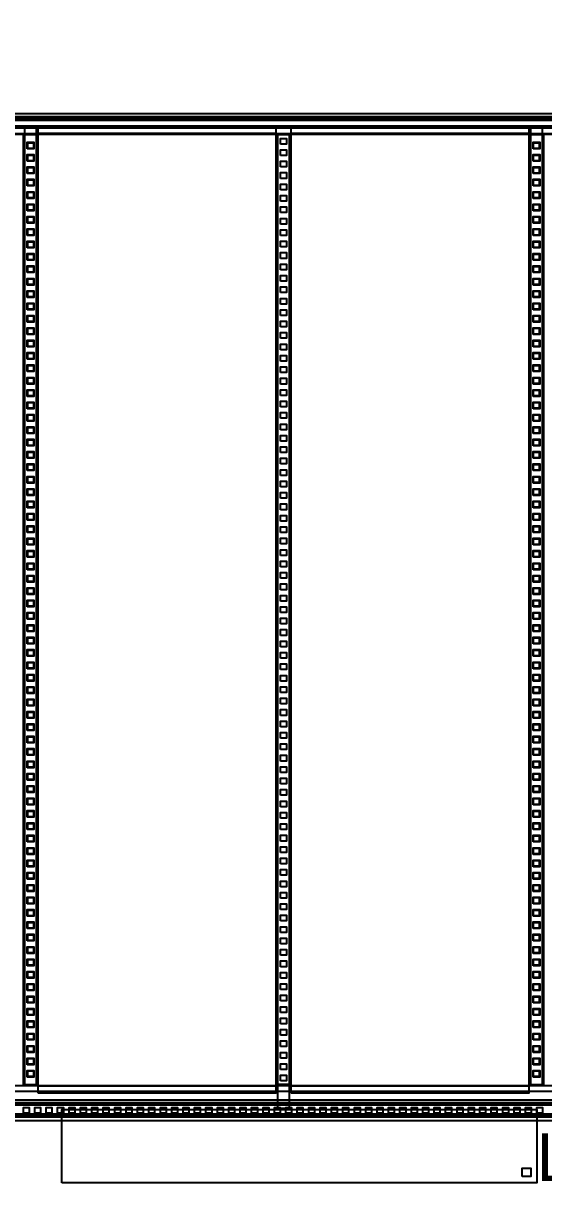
# Model space of a CAD drawing. Extents: x 0 to 495, y -9 to 478.
# Drawn here: x 205.4 to 260.1, y -9.4 to 112.4 of the extents above; entities that cross this region are included whole.
import ezdxf

# ---------------------------------------------------------------- set-up
doc = ezdxf.new("R2010")
doc.units = 0
for name, color, linetype in [('L10D0', 1, 'CONTINUOUS'), ('L20D0', 7, 'CONTINUOUS'), ('L230D0', 10, 'CONTINUOUS'), ('L23D0', 2, 'CONTINUOUS'), ('L24D0', 5, 'CONTINUOUS'), ('L34D0', 3, 'CONTINUOUS'), ('L35D0', 4, 'CONTINUOUS'), ('L36D0', 8, 'CONTINUOUS'), ('L37D0', 9, 'CONTINUOUS'), ('L54D0', 11, 'CONTINUOUS'), ('L5D0', 6, 'CONTINUOUS')]:
    doc.layers.add(name, color=color, linetype=linetype)

msp = doc.modelspace()

# ---------------------------------------------------------------- linework, layer by layer
at = {"layer": 'L10D0'}
for points in [[(72.45, 0.8), (72.45, 100.8), (446.25, 100.8), (446.25, 0.8)], [(74.15, -2.5), (74.15, -1.1), (448.85, -1.1), (448.85, -2.5)]]:
    msp.add_lwpolyline(points, close=True, dxfattribs=at)
at = {"layer": 'L20D0'}
for points in [[(0.35, 102.2), (0.35, 477.8), (480.35, 477.8), (480.35, 102.2)], [(73.95, 101.6), (73.95, 102.2), (444.75, 102.2), (444.75, 101.6)], [(206.95, 100.8), (206.95, 101.6), (231.95, 101.6), (231.95, 100.8)], [(233.55, 100.8), (233.55, 101.6), (258.55, 101.6), (258.55, 100.8)], [(206.95, 0.8), (206.95, 100.8), (231.95, 100.8), (231.95, 0.8)], [(233.55, 0.8), (233.55, 100.8), (258.55, 100.8), (258.55, 0.8)], [(206.95, 0), (206.95, 0.8), (231.95, 0.8), (231.95, 0)], [(233.55, 0), (233.55, 0.8), (258.55, 0.8), (258.55, 0)]]:
    msp.add_lwpolyline(points, close=True, dxfattribs=at)
at = {"layer": 'L230D0'}
msp.add_lwpolyline([(0.35, -2.2), (0.35, 477.8), (480.35, 477.8), (480.35, -2.2)], close=True, dxfattribs=at)
at = {"layer": 'L23D0'}
msp.add_lwpolyline([(73.75, -2.9), (73.75, -0.7), (449.25, -0.7), (449.25, -2.9)], close=True, dxfattribs=at)
at = {"layer": 'L24D0'}
msp.add_lwpolyline([(71.85, 0.2), (71.85, 101.4), (446.85, 101.4), (446.85, 0.2)], close=True, dxfattribs=at)
at = {"layer": 'L34D0'}
for points in [[(232.45, 99.7), (232.45, 100.3), (233.05, 100.3), (233.05, 99.7)], [(205.85, 99.25), (205.85, 99.85), (206.45, 99.85), (206.45, 99.25)], [(232.45, 98.5), (232.45, 99.1), (233.05, 99.1), (233.05, 98.5)], [(259.05, 99.25), (259.05, 99.85), (259.65, 99.85), (259.65, 99.25)], [(205.85, 97.95), (205.85, 98.55), (206.45, 98.55), (206.45, 97.95)], [(232.45, 97.3), (232.45, 97.9), (233.05, 97.9), (233.05, 97.3)], [(259.05, 97.95), (259.05, 98.55), (259.65, 98.55), (259.65, 97.95)], [(205.85, 96.65), (205.85, 97.25), (206.45, 97.25), (206.45, 96.65)], [(232.45, 96.1), (232.45, 96.7), (233.05, 96.7), (233.05, 96.1)], [(259.05, 96.65), (259.05, 97.25), (259.65, 97.25), (259.65, 96.65)], [(205.85, 95.35), (205.85, 95.95), (206.45, 95.95), (206.45, 95.35)], [(232.45, 94.9), (232.45, 95.5), (233.05, 95.5), (233.05, 94.9)], [(259.05, 95.35), (259.05, 95.95), (259.65, 95.95), (259.65, 95.35)], [(205.85, 94.05), (205.85, 94.65), (206.45, 94.65), (206.45, 94.05)], [(232.45, 93.7), (232.45, 94.3), (233.05, 94.3), (233.05, 93.7)], [(259.05, 94.05), (259.05, 94.65), (259.65, 94.65), (259.65, 94.05)], [(205.85, 92.75), (205.85, 93.35), (206.45, 93.35), (206.45, 92.75)], [(232.45, 92.5), (232.45, 93.1), (233.05, 93.1), (233.05, 92.5)], [(259.05, 92.75), (259.05, 93.35), (259.65, 93.35), (259.65, 92.75)], [(205.85, 91.45), (205.85, 92.05), (206.45, 92.05), (206.45, 91.45)], [(232.45, 91.3), (232.45, 91.9), (233.05, 91.9), (233.05, 91.3)], [(259.05, 91.45), (259.05, 92.05), (259.65, 92.05), (259.65, 91.45)], [(205.85, 90.15), (205.85, 90.75), (206.45, 90.75), (206.45, 90.15)], [(232.45, 90.1), (232.45, 90.7), (233.05, 90.7), (233.05, 90.1)], [(259.05, 90.15), (259.05, 90.75), (259.65, 90.75), (259.65, 90.15)], [(205.85, 88.85), (205.85, 89.45), (206.45, 89.45), (206.45, 88.85)], [(232.45, 88.9), (232.45, 89.5), (233.05, 89.5), (233.05, 88.9)], [(259.05, 88.85), (259.05, 89.45), (259.65, 89.45), (259.65, 88.85)], [(205.85, 87.55), (205.85, 88.15), (206.45, 88.15), (206.45, 87.55)], [(232.45, 87.7), (232.45, 88.3), (233.05, 88.3), (233.05, 87.7)], [(259.05, 87.55), (259.05, 88.15), (259.65, 88.15), (259.65, 87.55)], [(205.85, 86.25), (205.85, 86.85), (206.45, 86.85), (206.45, 86.25)], [(232.45, 86.5), (232.45, 87.1), (233.05, 87.1), (233.05, 86.5)], [(259.05, 86.25), (259.05, 86.85), (259.65, 86.85), (259.65, 86.25)], [(205.85, 84.95), (205.85, 85.55), (206.45, 85.55), (206.45, 84.95)], [(232.45, 85.3), (232.45, 85.9), (233.05, 85.9), (233.05, 85.3)], [(259.05, 84.95), (259.05, 85.55), (259.65, 85.55), (259.65, 84.95)], [(205.85, 83.65), (205.85, 84.25), (206.45, 84.25), (206.45, 83.65)], [(232.45, 84.1), (232.45, 84.7), (233.05, 84.7), (233.05, 84.1)], [(259.05, 83.65), (259.05, 84.25), (259.65, 84.25), (259.65, 83.65)], [(205.85, 82.35), (205.85, 82.95), (206.45, 82.95), (206.45, 82.35)], [(232.45, 82.9), (232.45, 83.5), (233.05, 83.5), (233.05, 82.9)], [(259.05, 82.35), (259.05, 82.95), (259.65, 82.95), (259.65, 82.35)], [(205.85, 81.05), (205.85, 81.65), (206.45, 81.65), (206.45, 81.05)], [(232.45, 81.7), (232.45, 82.3), (233.05, 82.3), (233.05, 81.7)], [(259.05, 81.05), (259.05, 81.65), (259.65, 81.65), (259.65, 81.05)], [(232.45, 80.5), (232.45, 81.1), (233.05, 81.1), (233.05, 80.5)], [(205.85, 79.75), (205.85, 80.35), (206.45, 80.35), (206.45, 79.75)], [(232.45, 79.3), (232.45, 79.9), (233.05, 79.9), (233.05, 79.3)], [(259.05, 79.75), (259.05, 80.35), (259.65, 80.35), (259.65, 79.75)], [(205.85, 78.45), (205.85, 79.05), (206.45, 79.05), (206.45, 78.45)], [(232.45, 78.1), (232.45, 78.7), (233.05, 78.7), (233.05, 78.1)], [(259.05, 78.45), (259.05, 79.05), (259.65, 79.05), (259.65, 78.45)], [(205.85, 77.15), (205.85, 77.75), (206.45, 77.75), (206.45, 77.15)], [(232.45, 76.9), (232.45, 77.5), (233.05, 77.5), (233.05, 76.9)], [(259.05, 77.15), (259.05, 77.75), (259.65, 77.75), (259.65, 77.15)], [(205.85, 75.85), (205.85, 76.45), (206.45, 76.45), (206.45, 75.85)], [(232.45, 75.7), (232.45, 76.3), (233.05, 76.3), (233.05, 75.7)], [(259.05, 75.85), (259.05, 76.45), (259.65, 76.45), (259.65, 75.85)], [(205.85, 74.55), (205.85, 75.15), (206.45, 75.15), (206.45, 74.55)], [(232.45, 74.5), (232.45, 75.1), (233.05, 75.1), (233.05, 74.5)], [(259.05, 74.55), (259.05, 75.15), (259.65, 75.15), (259.65, 74.55)], [(205.85, 73.25), (205.85, 73.85), (206.45, 73.85), (206.45, 73.25)], [(232.45, 73.3), (232.45, 73.9), (233.05, 73.9), (233.05, 73.3)], [(259.05, 73.25), (259.05, 73.85), (259.65, 73.85), (259.65, 73.25)], [(205.85, 71.95), (205.85, 72.55), (206.45, 72.55), (206.45, 71.95)], [(232.45, 72.1), (232.45, 72.7), (233.05, 72.7), (233.05, 72.1)], [(259.05, 71.95), (259.05, 72.55), (259.65, 72.55), (259.65, 71.95)], [(205.85, 70.65), (205.85, 71.25), (206.45, 71.25), (206.45, 70.65)], [(232.45, 70.9), (232.45, 71.5), (233.05, 71.5), (233.05, 70.9)], [(259.05, 70.65), (259.05, 71.25), (259.65, 71.25), (259.65, 70.65)], [(205.85, 69.35), (205.85, 69.95), (206.45, 69.95), (206.45, 69.35)], [(232.45, 69.7), (232.45, 70.3), (233.05, 70.3), (233.05, 69.7)], [(259.05, 69.35), (259.05, 69.95), (259.65, 69.95), (259.65, 69.35)], [(205.85, 68.05), (205.85, 68.65), (206.45, 68.65), (206.45, 68.05)], [(232.45, 68.5), (232.45, 69.1), (233.05, 69.1), (233.05, 68.5)], [(259.05, 68.05), (259.05, 68.65), (259.65, 68.65), (259.65, 68.05)], [(205.85, 66.75), (205.85, 67.35), (206.45, 67.35), (206.45, 66.75)], [(232.45, 67.3), (232.45, 67.9), (233.05, 67.9), (233.05, 67.3)], [(259.05, 66.75), (259.05, 67.35), (259.65, 67.35), (259.65, 66.75)], [(205.85, 65.45), (205.85, 66.05), (206.45, 66.05), (206.45, 65.45)], [(232.45, 66.1), (232.45, 66.7), (233.05, 66.7), (233.05, 66.1)], [(259.05, 65.45), (259.05, 66.05), (259.65, 66.05), (259.65, 65.45)], [(205.85, 64.15), (205.85, 64.75), (206.45, 64.75), (206.45, 64.15)], [(232.45, 64.9), (232.45, 65.5), (233.05, 65.5), (233.05, 64.9)], [(259.05, 64.15), (259.05, 64.75), (259.65, 64.75), (259.65, 64.15)], [(205.85, 62.85), (205.85, 63.45), (206.45, 63.45), (206.45, 62.85)], [(232.45, 63.7), (232.45, 64.3), (233.05, 64.3), (233.05, 63.7)], [(259.05, 62.85), (259.05, 63.45), (259.65, 63.45), (259.65, 62.85)], [(205.85, 61.55), (205.85, 62.15), (206.45, 62.15), (206.45, 61.55)], [(232.45, 62.5), (232.45, 63.1), (233.05, 63.1), (233.05, 62.5)], [(259.05, 61.55), (259.05, 62.15), (259.65, 62.15), (259.65, 61.55)], [(232.45, 61.3), (232.45, 61.9), (233.05, 61.9), (233.05, 61.3)], [(205.85, 60.25), (205.85, 60.85), (206.45, 60.85), (206.45, 60.25)], [(232.45, 60.1), (232.45, 60.7), (233.05, 60.7), (233.05, 60.1)], [(259.05, 60.25), (259.05, 60.85), (259.65, 60.85), (259.65, 60.25)], [(205.85, 58.95), (205.85, 59.55), (206.45, 59.55), (206.45, 58.95)], [(232.45, 58.9), (232.45, 59.5), (233.05, 59.5), (233.05, 58.9)], [(259.05, 58.95), (259.05, 59.55), (259.65, 59.55), (259.65, 58.95)], [(205.85, 57.65), (205.85, 58.25), (206.45, 58.25), (206.45, 57.65)], [(232.45, 57.7), (232.45, 58.3), (233.05, 58.3), (233.05, 57.7)], [(259.05, 57.65), (259.05, 58.25), (259.65, 58.25), (259.65, 57.65)], [(205.85, 56.35), (205.85, 56.95), (206.45, 56.95), (206.45, 56.35)], [(232.45, 56.5), (232.45, 57.1), (233.05, 57.1), (233.05, 56.5)], [(259.05, 56.35), (259.05, 56.95), (259.65, 56.95), (259.65, 56.35)], [(205.85, 55.05), (205.85, 55.65), (206.45, 55.65), (206.45, 55.05)], [(232.45, 55.3), (232.45, 55.9), (233.05, 55.9), (233.05, 55.3)], [(259.05, 55.05), (259.05, 55.65), (259.65, 55.65), (259.65, 55.05)], [(205.85, 53.75), (205.85, 54.35), (206.45, 54.35), (206.45, 53.75)], [(232.45, 54.1), (232.45, 54.7), (233.05, 54.7), (233.05, 54.1)], [(259.05, 53.75), (259.05, 54.35), (259.65, 54.35), (259.65, 53.75)], [(205.85, 52.45), (205.85, 53.05), (206.45, 53.05), (206.45, 52.45)], [(232.45, 52.9), (232.45, 53.5), (233.05, 53.5), (233.05, 52.9)], [(259.05, 52.45), (259.05, 53.05), (259.65, 53.05), (259.65, 52.45)], [(205.85, 51.15), (205.85, 51.75), (206.45, 51.75), (206.45, 51.15)], [(232.45, 51.7), (232.45, 52.3), (233.05, 52.3), (233.05, 51.7)], [(259.05, 51.15), (259.05, 51.75), (259.65, 51.75), (259.65, 51.15)], [(205.85, 49.85), (205.85, 50.45), (206.45, 50.45), (206.45, 49.85)], [(232.45, 50.5), (232.45, 51.1), (233.05, 51.1), (233.05, 50.5)], [(259.05, 49.85), (259.05, 50.45), (259.65, 50.45), (259.65, 49.85)], [(205.85, 48.55), (205.85, 49.15), (206.45, 49.15), (206.45, 48.55)], [(232.45, 49.3), (232.45, 49.9), (233.05, 49.9), (233.05, 49.3)], [(259.05, 48.55), (259.05, 49.15), (259.65, 49.15), (259.65, 48.55)], [(205.85, 47.25), (205.85, 47.85), (206.45, 47.85), (206.45, 47.25)], [(232.45, 48.1), (232.45, 48.7), (233.05, 48.7), (233.05, 48.1)], [(259.05, 47.25), (259.05, 47.85), (259.65, 47.85), (259.65, 47.25)], [(205.85, 45.95), (205.85, 46.55), (206.45, 46.55), (206.45, 45.95)], [(232.45, 46.9), (232.45, 47.5), (233.05, 47.5), (233.05, 46.9)], [(232.45, 45.7), (232.45, 46.3), (233.05, 46.3), (233.05, 45.7)], [(259.05, 45.95), (259.05, 46.55), (259.65, 46.55), (259.65, 45.95)], [(205.85, 44.65), (205.85, 45.25), (206.45, 45.25), (206.45, 44.65)], [(232.45, 44.5), (232.45, 45.1), (233.05, 45.1), (233.05, 44.5)], [(259.05, 44.65), (259.05, 45.25), (259.65, 45.25), (259.65, 44.65)], [(205.85, 43.35), (205.85, 43.95), (206.45, 43.95), (206.45, 43.35)], [(232.45, 43.3), (232.45, 43.9), (233.05, 43.9), (233.05, 43.3)], [(259.05, 43.35), (259.05, 43.95), (259.65, 43.95), (259.65, 43.35)], [(205.85, 42.05), (205.85, 42.65), (206.45, 42.65), (206.45, 42.05)], [(232.45, 42.1), (232.45, 42.7), (233.05, 42.7), (233.05, 42.1)], [(259.05, 42.05), (259.05, 42.65), (259.65, 42.65), (259.65, 42.05)], [(232.45, 40.9), (232.45, 41.5), (233.05, 41.5), (233.05, 40.9)], [(205.85, 40.75), (205.85, 41.35), (206.45, 41.35), (206.45, 40.75)], [(232.45, 39.7), (232.45, 40.3), (233.05, 40.3), (233.05, 39.7)], [(259.05, 40.75), (259.05, 41.35), (259.65, 41.35), (259.65, 40.75)], [(205.85, 39.45), (205.85, 40.05), (206.45, 40.05), (206.45, 39.45)], [(232.45, 38.5), (232.45, 39.1), (233.05, 39.1), (233.05, 38.5)], [(259.05, 39.45), (259.05, 40.05), (259.65, 40.05), (259.65, 39.45)], [(205.85, 38.15), (205.85, 38.75), (206.45, 38.75), (206.45, 38.15)], [(232.45, 37.3), (232.45, 37.9), (233.05, 37.9), (233.05, 37.3)], [(259.05, 38.15), (259.05, 38.75), (259.65, 38.75), (259.65, 38.15)], [(205.85, 36.85), (205.85, 37.45), (206.45, 37.45), (206.45, 36.85)], [(232.45, 36.1), (232.45, 36.7), (233.05, 36.7), (233.05, 36.1)], [(259.05, 36.85), (259.05, 37.45), (259.65, 37.45), (259.65, 36.85)], [(205.85, 35.55), (205.85, 36.15), (206.45, 36.15), (206.45, 35.55)], [(232.45, 34.9), (232.45, 35.5), (233.05, 35.5), (233.05, 34.9)], [(259.05, 35.55), (259.05, 36.15), (259.65, 36.15), (259.65, 35.55)], [(205.85, 34.25), (205.85, 34.85), (206.45, 34.85), (206.45, 34.25)], [(232.45, 33.7), (232.45, 34.3), (233.05, 34.3), (233.05, 33.7)], [(259.05, 34.25), (259.05, 34.85), (259.65, 34.85), (259.65, 34.25)], [(205.85, 32.95), (205.85, 33.55), (206.45, 33.55), (206.45, 32.95)], [(232.45, 32.5), (232.45, 33.1), (233.05, 33.1), (233.05, 32.5)], [(259.05, 32.95), (259.05, 33.55), (259.65, 33.55), (259.65, 32.95)], [(205.85, 31.65), (205.85, 32.25), (206.45, 32.25), (206.45, 31.65)], [(232.45, 31.3), (232.45, 31.9), (233.05, 31.9), (233.05, 31.3)], [(259.05, 31.65), (259.05, 32.25), (259.65, 32.25), (259.65, 31.65)], [(205.85, 30.35), (205.85, 30.95), (206.45, 30.95), (206.45, 30.35)], [(232.45, 30.1), (232.45, 30.7), (233.05, 30.7), (233.05, 30.1)], [(259.05, 30.35), (259.05, 30.95), (259.65, 30.95), (259.65, 30.35)], [(205.85, 29.05), (205.85, 29.65), (206.45, 29.65), (206.45, 29.05)], [(232.45, 28.9), (232.45, 29.5), (233.05, 29.5), (233.05, 28.9)], [(259.05, 29.05), (259.05, 29.65), (259.65, 29.65), (259.65, 29.05)], [(205.85, 27.75), (205.85, 28.35), (206.45, 28.35), (206.45, 27.75)], [(232.45, 27.7), (232.45, 28.3), (233.05, 28.3), (233.05, 27.7)], [(259.05, 27.75), (259.05, 28.35), (259.65, 28.35), (259.65, 27.75)], [(205.85, 26.45), (205.85, 27.05), (206.45, 27.05), (206.45, 26.45)], [(232.45, 26.5), (232.45, 27.1), (233.05, 27.1), (233.05, 26.5)], [(259.05, 26.45), (259.05, 27.05), (259.65, 27.05), (259.65, 26.45)], [(205.85, 25.15), (205.85, 25.75), (206.45, 25.75), (206.45, 25.15)], [(232.45, 25.3), (232.45, 25.9), (233.05, 25.9), (233.05, 25.3)], [(259.05, 25.15), (259.05, 25.75), (259.65, 25.75), (259.65, 25.15)], [(205.85, 23.85), (205.85, 24.45), (206.45, 24.45), (206.45, 23.85)], [(232.45, 24.1), (232.45, 24.7), (233.05, 24.7), (233.05, 24.1)], [(259.05, 23.85), (259.05, 24.45), (259.65, 24.45), (259.65, 23.85)], [(205.85, 22.55), (205.85, 23.15), (206.45, 23.15), (206.45, 22.55)], [(232.45, 22.9), (232.45, 23.5), (233.05, 23.5), (233.05, 22.9)], [(259.05, 22.55), (259.05, 23.15), (259.65, 23.15), (259.65, 22.55)], [(232.45, 21.7), (232.45, 22.3), (233.05, 22.3), (233.05, 21.7)], [(205.85, 21.25), (205.85, 21.85), (206.45, 21.85), (206.45, 21.25)], [(232.45, 20.5), (232.45, 21.1), (233.05, 21.1), (233.05, 20.5)], [(259.05, 21.25), (259.05, 21.85), (259.65, 21.85), (259.65, 21.25)], [(205.85, 19.95), (205.85, 20.55), (206.45, 20.55), (206.45, 19.95)], [(232.45, 19.3), (232.45, 19.9), (233.05, 19.9), (233.05, 19.3)], [(259.05, 19.95), (259.05, 20.55), (259.65, 20.55), (259.65, 19.95)], [(205.85, 18.65), (205.85, 19.25), (206.45, 19.25), (206.45, 18.65)], [(232.45, 18.1), (232.45, 18.7), (233.05, 18.7), (233.05, 18.1)], [(259.05, 18.65), (259.05, 19.25), (259.65, 19.25), (259.65, 18.65)], [(205.85, 17.35), (205.85, 17.95), (206.45, 17.95), (206.45, 17.35)], [(232.45, 16.9), (232.45, 17.5), (233.05, 17.5), (233.05, 16.9)], [(259.05, 17.35), (259.05, 17.95), (259.65, 17.95), (259.65, 17.35)], [(205.85, 16.05), (205.85, 16.65), (206.45, 16.65), (206.45, 16.05)], [(232.45, 15.7), (232.45, 16.3), (233.05, 16.3), (233.05, 15.7)], [(259.05, 16.05), (259.05, 16.65), (259.65, 16.65), (259.65, 16.05)], [(205.85, 14.75), (205.85, 15.35), (206.45, 15.35), (206.45, 14.75)], [(232.45, 14.5), (232.45, 15.1), (233.05, 15.1), (233.05, 14.5)], [(259.05, 14.75), (259.05, 15.35), (259.65, 15.35), (259.65, 14.75)], [(205.85, 13.45), (205.85, 14.05), (206.45, 14.05), (206.45, 13.45)], [(232.45, 13.3), (232.45, 13.9), (233.05, 13.9), (233.05, 13.3)], [(259.05, 13.45), (259.05, 14.05), (259.65, 14.05), (259.65, 13.45)], [(205.85, 12.15), (205.85, 12.75), (206.45, 12.75), (206.45, 12.15)], [(232.45, 12.1), (232.45, 12.7), (233.05, 12.7), (233.05, 12.1)], [(259.05, 12.15), (259.05, 12.75), (259.65, 12.75), (259.65, 12.15)], [(205.85, 10.85), (205.85, 11.45), (206.45, 11.45), (206.45, 10.85)], [(232.45, 10.9), (232.45, 11.5), (233.05, 11.5), (233.05, 10.9)], [(259.05, 10.85), (259.05, 11.45), (259.65, 11.45), (259.65, 10.85)], [(205.85, 9.55), (205.85, 10.15), (206.45, 10.15), (206.45, 9.55)], [(232.45, 9.7), (232.45, 10.3), (233.05, 10.3), (233.05, 9.7)], [(259.05, 9.55), (259.05, 10.15), (259.65, 10.15), (259.65, 9.55)], [(205.85, 8.25), (205.85, 8.85), (206.45, 8.85), (206.45, 8.25)], [(232.45, 8.5), (232.45, 9.1), (233.05, 9.1), (233.05, 8.5)], [(259.05, 8.25), (259.05, 8.85), (259.65, 8.85), (259.65, 8.25)], [(205.85, 6.95), (205.85, 7.55), (206.45, 7.55), (206.45, 6.95)], [(232.45, 7.3), (232.45, 7.9), (233.05, 7.9), (233.05, 7.3)], [(259.05, 6.95), (259.05, 7.55), (259.65, 7.55), (259.65, 6.95)], [(205.85, 5.65), (205.85, 6.25), (206.45, 6.25), (206.45, 5.65)], [(232.45, 6.1), (232.45, 6.7), (233.05, 6.7), (233.05, 6.1)], [(259.05, 5.65), (259.05, 6.25), (259.65, 6.25), (259.65, 5.65)], [(205.85, 4.35), (205.85, 4.95), (206.45, 4.95), (206.45, 4.35)], [(232.45, 4.9), (232.45, 5.5), (233.05, 5.5), (233.05, 4.9)], [(259.05, 4.35), (259.05, 4.95), (259.65, 4.95), (259.65, 4.35)], [(232.45, 3.7), (232.45, 4.3), (233.05, 4.3), (233.05, 3.7)], [(205.85, 3.05), (205.85, 3.65), (206.45, 3.65), (206.45, 3.05)], [(232.45, 2.5), (232.45, 3.1), (233.05, 3.1), (233.05, 2.5)], [(259.05, 3.05), (259.05, 3.65), (259.65, 3.65), (259.65, 3.05)], [(205.85, 1.75), (205.85, 2.35), (206.45, 2.35), (206.45, 1.75)], [(232.45, 1.3), (232.45, 1.9), (233.05, 1.9), (233.05, 1.3)], [(259.05, 1.75), (259.05, 2.35), (259.65, 2.35), (259.65, 1.75)], [(205.4, -2.1), (205.4, -1.5), (206, -1.5), (206, -2.1)], [(206.6, -2.1), (206.6, -1.5), (207.2, -1.5), (207.2, -2.1)], [(207.8, -2.1), (207.8, -1.5), (208.4, -1.5), (208.4, -2.1)], [(209, -2.1), (209, -1.5), (209.6, -1.5), (209.6, -2.1)], [(210.2, -2.1), (210.2, -1.5), (210.8, -1.5), (210.8, -2.1)], [(211.4, -2.1), (211.4, -1.5), (212, -1.5), (212, -2.1)], [(212.6, -2.1), (212.6, -1.5), (213.2, -1.5), (213.2, -2.1)], [(213.8, -2.1), (213.8, -1.5), (214.4, -1.5), (214.4, -2.1)], [(215, -2.1), (215, -1.5), (215.6, -1.5), (215.6, -2.1)], [(216.2, -2.1), (216.2, -1.5), (216.8, -1.5), (216.8, -2.1)], [(217.4, -2.1), (217.4, -1.5), (218, -1.5), (218, -2.1)], [(218.6, -2.1), (218.6, -1.5), (219.2, -1.5), (219.2, -2.1)], [(219.8, -2.1), (219.8, -1.5), (220.4, -1.5), (220.4, -2.1)], [(221, -2.1), (221, -1.5), (221.6, -1.5), (221.6, -2.1)], [(222.2, -2.1), (222.2, -1.5), (222.8, -1.5), (222.8, -2.1)], [(223.4, -2.1), (223.4, -1.5), (224, -1.5), (224, -2.1)], [(224.6, -2.1), (224.6, -1.5), (225.2, -1.5), (225.2, -2.1)], [(225.8, -2.1), (225.8, -1.5), (226.4, -1.5), (226.4, -2.1)], [(227, -2.1), (227, -1.5), (227.6, -1.5), (227.6, -2.1)], [(228.2, -2.1), (228.2, -1.5), (228.8, -1.5), (228.8, -2.1)], [(229.4, -2.1), (229.4, -1.5), (230, -1.5), (230, -2.1)], [(230.6, -2.1), (230.6, -1.5), (231.2, -1.5), (231.2, -2.1)], [(231.8, -2.1), (231.8, -1.5), (232.4, -1.5), (232.4, -2.1)], [(233, -2.1), (233, -1.5), (233.6, -1.5), (233.6, -2.1)], [(234.2, -2.1), (234.2, -1.5), (234.8, -1.5), (234.8, -2.1)], [(235.4, -2.1), (235.4, -1.5), (236, -1.5), (236, -2.1)], [(236.6, -2.1), (236.6, -1.5), (237.2, -1.5), (237.2, -2.1)], [(237.8, -2.1), (237.8, -1.5), (238.4, -1.5), (238.4, -2.1)], [(239, -2.1), (239, -1.5), (239.6, -1.5), (239.6, -2.1)], [(240.2, -2.1), (240.2, -1.5), (240.8, -1.5), (240.8, -2.1)], [(241.4, -2.1), (241.4, -1.5), (242, -1.5), (242, -2.1)], [(242.6, -2.1), (242.6, -1.5), (243.2, -1.5), (243.2, -2.1)], [(243.8, -2.1), (243.8, -1.5), (244.4, -1.5), (244.4, -2.1)], [(245, -2.1), (245, -1.5), (245.6, -1.5), (245.6, -2.1)], [(246.2, -2.1), (246.2, -1.5), (246.8, -1.5), (246.8, -2.1)], [(247.4, -2.1), (247.4, -1.5), (248, -1.5), (248, -2.1)], [(248.6, -2.1), (248.6, -1.5), (249.2, -1.5), (249.2, -2.1)], [(249.8, -2.1), (249.8, -1.5), (250.4, -1.5), (250.4, -2.1)], [(251, -2.1), (251, -1.5), (251.6, -1.5), (251.6, -2.1)], [(252.2, -2.1), (252.2, -1.5), (252.8, -1.5), (252.8, -2.1)], [(253.4, -2.1), (253.4, -1.5), (254, -1.5), (254, -2.1)], [(254.6, -2.1), (254.6, -1.5), (255.2, -1.5), (255.2, -2.1)], [(255.8, -2.1), (255.8, -1.5), (256.4, -1.5), (256.4, -2.1)], [(257, -2.1), (257, -1.5), (257.6, -1.5), (257.6, -2.1)], [(258.2, -2.1), (258.2, -1.5), (258.8, -1.5), (258.8, -2.1)], [(259.4, -2.1), (259.4, -1.5), (260, -1.5), (260, -2.1)]]:
    msp.add_lwpolyline(points, close=True, dxfattribs=at)
at = {"layer": 'L35D0'}
for points in [[(205.4, 0.9), (205.4, 100.7), (206.9, 100.7), (206.9, 0.9)], [(205.55, 0.9), (205.55, 100.7), (206.75, 100.7), (206.75, 0.9)], [(232.15, 0.9), (232.15, 100.7), (233.35, 100.7), (233.35, 0.9)], [(258.6, 0.9), (258.6, 100.7), (260.1, 100.7), (260.1, 0.9)], [(258.75, 0.9), (258.75, 100.7), (259.95, 100.7), (259.95, 0.9)], [(232.15, -1.6), (232.15, 0.95), (233.35, 0.95), (233.35, -1.6)], [(74.25, -2.4), (74.25, -1.2), (448.75, -1.2), (448.75, -2.4)], [(209.45, -9.4), (209.45, -1.7), (259.4, -1.7), (259.4, -9.4)], [(257.85, -8.75), (257.85, -7.85), (258.75, -7.85), (258.75, -8.75)]]:
    msp.add_lwpolyline(points, close=True, dxfattribs=at)
at = {"layer": 'L36D0'}
for points in [[(205.8, 99.2), (205.8, 99.9), (206.5, 99.9), (206.5, 99.2)], [(259, 99.2), (259, 99.9), (259.7, 99.9), (259.7, 99.2)], [(205.8, 97.9), (205.8, 98.6), (206.5, 98.6), (206.5, 97.9)], [(259, 97.9), (259, 98.6), (259.7, 98.6), (259.7, 97.9)], [(205.8, 96.6), (205.8, 97.3), (206.5, 97.3), (206.5, 96.6)], [(259, 96.6), (259, 97.3), (259.7, 97.3), (259.7, 96.6)], [(205.8, 95.3), (205.8, 96), (206.5, 96), (206.5, 95.3)], [(259, 95.3), (259, 96), (259.7, 96), (259.7, 95.3)], [(205.8, 94), (205.8, 94.7), (206.5, 94.7), (206.5, 94)], [(259, 94), (259, 94.7), (259.7, 94.7), (259.7, 94)], [(205.8, 92.7), (205.8, 93.4), (206.5, 93.4), (206.5, 92.7)], [(259, 92.7), (259, 93.4), (259.7, 93.4), (259.7, 92.7)], [(205.8, 91.4), (205.8, 92.1), (206.5, 92.1), (206.5, 91.4)], [(259, 91.4), (259, 92.1), (259.7, 92.1), (259.7, 91.4)], [(205.8, 90.1), (205.8, 90.8), (206.5, 90.8), (206.5, 90.1)], [(259, 90.1), (259, 90.8), (259.7, 90.8), (259.7, 90.1)], [(205.8, 88.8), (205.8, 89.5), (206.5, 89.5), (206.5, 88.8)], [(259, 88.8), (259, 89.5), (259.7, 89.5), (259.7, 88.8)], [(205.8, 87.5), (205.8, 88.2), (206.5, 88.2), (206.5, 87.5)], [(259, 87.5), (259, 88.2), (259.7, 88.2), (259.7, 87.5)], [(205.8, 86.2), (205.8, 86.9), (206.5, 86.9), (206.5, 86.2)], [(259, 86.2), (259, 86.9), (259.7, 86.9), (259.7, 86.2)], [(205.8, 84.9), (205.8, 85.6), (206.5, 85.6), (206.5, 84.9)], [(259, 84.9), (259, 85.6), (259.7, 85.6), (259.7, 84.9)], [(205.8, 83.6), (205.8, 84.3), (206.5, 84.3), (206.5, 83.6)], [(259, 83.6), (259, 84.3), (259.7, 84.3), (259.7, 83.6)], [(205.8, 82.3), (205.8, 83), (206.5, 83), (206.5, 82.3)], [(259, 82.3), (259, 83), (259.7, 83), (259.7, 82.3)], [(205.8, 81), (205.8, 81.7), (206.5, 81.7), (206.5, 81)], [(259, 81), (259, 81.7), (259.7, 81.7), (259.7, 81)], [(205.8, 79.7), (205.8, 80.4), (206.5, 80.4), (206.5, 79.7)], [(259, 79.7), (259, 80.4), (259.7, 80.4), (259.7, 79.7)], [(205.8, 78.4), (205.8, 79.1), (206.5, 79.1), (206.5, 78.4)], [(259, 78.4), (259, 79.1), (259.7, 79.1), (259.7, 78.4)], [(205.8, 77.1), (205.8, 77.8), (206.5, 77.8), (206.5, 77.1)], [(259, 77.1), (259, 77.8), (259.7, 77.8), (259.7, 77.1)], [(205.8, 75.8), (205.8, 76.5), (206.5, 76.5), (206.5, 75.8)], [(259, 75.8), (259, 76.5), (259.7, 76.5), (259.7, 75.8)], [(205.8, 74.5), (205.8, 75.2), (206.5, 75.2), (206.5, 74.5)], [(259, 74.5), (259, 75.2), (259.7, 75.2), (259.7, 74.5)], [(205.8, 73.2), (205.8, 73.9), (206.5, 73.9), (206.5, 73.2)], [(259, 73.2), (259, 73.9), (259.7, 73.9), (259.7, 73.2)], [(205.8, 71.9), (205.8, 72.6), (206.5, 72.6), (206.5, 71.9)], [(259, 71.9), (259, 72.6), (259.7, 72.6), (259.7, 71.9)], [(205.8, 70.6), (205.8, 71.3), (206.5, 71.3), (206.5, 70.6)], [(259, 70.6), (259, 71.3), (259.7, 71.3), (259.7, 70.6)], [(205.8, 69.3), (205.8, 70), (206.5, 70), (206.5, 69.3)], [(259, 69.3), (259, 70), (259.7, 70), (259.7, 69.3)], [(205.8, 68), (205.8, 68.7), (206.5, 68.7), (206.5, 68)], [(259, 68), (259, 68.7), (259.7, 68.7), (259.7, 68)], [(205.8, 66.7), (205.8, 67.4), (206.5, 67.4), (206.5, 66.7)], [(259, 66.7), (259, 67.4), (259.7, 67.4), (259.7, 66.7)], [(205.8, 65.4), (205.8, 66.1), (206.5, 66.1), (206.5, 65.4)], [(259, 65.4), (259, 66.1), (259.7, 66.1), (259.7, 65.4)], [(205.8, 64.1), (205.8, 64.8), (206.5, 64.8), (206.5, 64.1)], [(259, 64.1), (259, 64.8), (259.7, 64.8), (259.7, 64.1)], [(205.8, 62.8), (205.8, 63.5), (206.5, 63.5), (206.5, 62.8)], [(259, 62.8), (259, 63.5), (259.7, 63.5), (259.7, 62.8)], [(205.8, 61.5), (205.8, 62.2), (206.5, 62.2), (206.5, 61.5)], [(259, 61.5), (259, 62.2), (259.7, 62.2), (259.7, 61.5)], [(205.8, 60.2), (205.8, 60.9), (206.5, 60.9), (206.5, 60.2)], [(259, 60.2), (259, 60.9), (259.7, 60.9), (259.7, 60.2)], [(205.8, 58.9), (205.8, 59.6), (206.5, 59.6), (206.5, 58.9)], [(259, 58.9), (259, 59.6), (259.7, 59.6), (259.7, 58.9)], [(205.8, 57.6), (205.8, 58.3), (206.5, 58.3), (206.5, 57.6)], [(259, 57.6), (259, 58.3), (259.7, 58.3), (259.7, 57.6)], [(205.8, 56.3), (205.8, 57), (206.5, 57), (206.5, 56.3)], [(259, 56.3), (259, 57), (259.7, 57), (259.7, 56.3)], [(205.8, 55), (205.8, 55.7), (206.5, 55.7), (206.5, 55)], [(259, 55), (259, 55.7), (259.7, 55.7), (259.7, 55)], [(205.8, 53.7), (205.8, 54.4), (206.5, 54.4), (206.5, 53.7)], [(259, 53.7), (259, 54.4), (259.7, 54.4), (259.7, 53.7)], [(205.8, 52.4), (205.8, 53.1), (206.5, 53.1), (206.5, 52.4)], [(259, 52.4), (259, 53.1), (259.7, 53.1), (259.7, 52.4)], [(205.8, 51.1), (205.8, 51.8), (206.5, 51.8), (206.5, 51.1)], [(259, 51.1), (259, 51.8), (259.7, 51.8), (259.7, 51.1)], [(205.8, 49.8), (205.8, 50.5), (206.5, 50.5), (206.5, 49.8)], [(259, 49.8), (259, 50.5), (259.7, 50.5), (259.7, 49.8)], [(205.8, 48.5), (205.8, 49.2), (206.5, 49.2), (206.5, 48.5)], [(259, 48.5), (259, 49.2), (259.7, 49.2), (259.7, 48.5)], [(205.8, 47.2), (205.8, 47.9), (206.5, 47.9), (206.5, 47.2)], [(259, 47.2), (259, 47.9), (259.7, 47.9), (259.7, 47.2)], [(205.8, 45.9), (205.8, 46.6), (206.5, 46.6), (206.5, 45.9)], [(259, 45.9), (259, 46.6), (259.7, 46.6), (259.7, 45.9)], [(205.8, 44.6), (205.8, 45.3), (206.5, 45.3), (206.5, 44.6)], [(259, 44.6), (259, 45.3), (259.7, 45.3), (259.7, 44.6)], [(205.8, 43.3), (205.8, 44), (206.5, 44), (206.5, 43.3)], [(259, 43.3), (259, 44), (259.7, 44), (259.7, 43.3)], [(205.8, 42), (205.8, 42.7), (206.5, 42.7), (206.5, 42)], [(259, 42), (259, 42.7), (259.7, 42.7), (259.7, 42)], [(205.8, 40.7), (205.8, 41.4), (206.5, 41.4), (206.5, 40.7)], [(259, 40.7), (259, 41.4), (259.7, 41.4), (259.7, 40.7)], [(205.8, 39.4), (205.8, 40.1), (206.5, 40.1), (206.5, 39.4)], [(259, 39.4), (259, 40.1), (259.7, 40.1), (259.7, 39.4)], [(205.8, 38.1), (205.8, 38.8), (206.5, 38.8), (206.5, 38.1)], [(259, 38.1), (259, 38.8), (259.7, 38.8), (259.7, 38.1)], [(205.8, 36.8), (205.8, 37.5), (206.5, 37.5), (206.5, 36.8)], [(259, 36.8), (259, 37.5), (259.7, 37.5), (259.7, 36.8)], [(205.8, 35.5), (205.8, 36.2), (206.5, 36.2), (206.5, 35.5)], [(259, 35.5), (259, 36.2), (259.7, 36.2), (259.7, 35.5)], [(205.8, 34.2), (205.8, 34.9), (206.5, 34.9), (206.5, 34.2)], [(259, 34.2), (259, 34.9), (259.7, 34.9), (259.7, 34.2)], [(205.8, 32.9), (205.8, 33.6), (206.5, 33.6), (206.5, 32.9)], [(259, 32.9), (259, 33.6), (259.7, 33.6), (259.7, 32.9)], [(205.8, 31.6), (205.8, 32.3), (206.5, 32.3), (206.5, 31.6)], [(259, 31.6), (259, 32.3), (259.7, 32.3), (259.7, 31.6)], [(205.8, 30.3), (205.8, 31), (206.5, 31), (206.5, 30.3)], [(259, 30.3), (259, 31), (259.7, 31), (259.7, 30.3)], [(205.8, 29), (205.8, 29.7), (206.5, 29.7), (206.5, 29)], [(259, 29), (259, 29.7), (259.7, 29.7), (259.7, 29)], [(205.8, 27.7), (205.8, 28.4), (206.5, 28.4), (206.5, 27.7)], [(259, 27.7), (259, 28.4), (259.7, 28.4), (259.7, 27.7)], [(205.8, 26.4), (205.8, 27.1), (206.5, 27.1), (206.5, 26.4)], [(259, 26.4), (259, 27.1), (259.7, 27.1), (259.7, 26.4)], [(205.8, 25.1), (205.8, 25.8), (206.5, 25.8), (206.5, 25.1)], [(259, 25.1), (259, 25.8), (259.7, 25.8), (259.7, 25.1)], [(205.8, 23.8), (205.8, 24.5), (206.5, 24.5), (206.5, 23.8)], [(259, 23.8), (259, 24.5), (259.7, 24.5), (259.7, 23.8)], [(205.8, 22.5), (205.8, 23.2), (206.5, 23.2), (206.5, 22.5)], [(259, 22.5), (259, 23.2), (259.7, 23.2), (259.7, 22.5)], [(205.8, 21.2), (205.8, 21.9), (206.5, 21.9), (206.5, 21.2)], [(259, 21.2), (259, 21.9), (259.7, 21.9), (259.7, 21.2)], [(205.8, 19.9), (205.8, 20.6), (206.5, 20.6), (206.5, 19.9)], [(259, 19.9), (259, 20.6), (259.7, 20.6), (259.7, 19.9)], [(205.8, 18.6), (205.8, 19.3), (206.5, 19.3), (206.5, 18.6)], [(259, 18.6), (259, 19.3), (259.7, 19.3), (259.7, 18.6)], [(205.8, 17.3), (205.8, 18), (206.5, 18), (206.5, 17.3)], [(259, 17.3), (259, 18), (259.7, 18), (259.7, 17.3)], [(205.8, 16), (205.8, 16.7), (206.5, 16.7), (206.5, 16)], [(259, 16), (259, 16.7), (259.7, 16.7), (259.7, 16)], [(205.8, 14.7), (205.8, 15.4), (206.5, 15.4), (206.5, 14.7)], [(259, 14.7), (259, 15.4), (259.7, 15.4), (259.7, 14.7)], [(205.8, 13.4), (205.8, 14.1), (206.5, 14.1), (206.5, 13.4)], [(259, 13.4), (259, 14.1), (259.7, 14.1), (259.7, 13.4)], [(205.8, 12.1), (205.8, 12.8), (206.5, 12.8), (206.5, 12.1)], [(259, 12.1), (259, 12.8), (259.7, 12.8), (259.7, 12.1)], [(205.8, 10.8), (205.8, 11.5), (206.5, 11.5), (206.5, 10.8)], [(259, 10.8), (259, 11.5), (259.7, 11.5), (259.7, 10.8)], [(205.8, 9.5), (205.8, 10.2), (206.5, 10.2), (206.5, 9.5)], [(259, 9.5), (259, 10.2), (259.7, 10.2), (259.7, 9.5)], [(205.8, 8.2), (205.8, 8.9), (206.5, 8.9), (206.5, 8.2)], [(259, 8.2), (259, 8.9), (259.7, 8.9), (259.7, 8.2)], [(205.8, 6.9), (205.8, 7.6), (206.5, 7.6), (206.5, 6.9)], [(259, 6.9), (259, 7.6), (259.7, 7.6), (259.7, 6.9)], [(205.8, 5.6), (205.8, 6.3), (206.5, 6.3), (206.5, 5.6)], [(259, 5.6), (259, 6.3), (259.7, 6.3), (259.7, 5.6)], [(205.8, 4.3), (205.8, 5), (206.5, 5), (206.5, 4.3)], [(259, 4.3), (259, 5), (259.7, 5), (259.7, 4.3)], [(205.8, 3), (205.8, 3.7), (206.5, 3.7), (206.5, 3)], [(259, 3), (259, 3.7), (259.7, 3.7), (259.7, 3)], [(205.8, 1.7), (205.8, 2.4), (206.5, 2.4), (206.5, 1.7)], [(259, 1.7), (259, 2.4), (259.7, 2.4), (259.7, 1.7)]]:
    msp.add_lwpolyline(points, close=True, dxfattribs=at)
at = {"layer": 'L37D0'}
for points in [[(99.15, 101.5), (99.15, 102.4), (419.55, 102.4), (419.55, 101.5)], [(100.35, 100.7), (100.35, 102.2), (419.7, 102.2), (419.7, 100.7)], [(205.55, 100.7), (205.55, 101.5), (206.75, 101.5), (206.75, 100.7)], [(258.75, 100.7), (258.75, 101.5), (259.95, 101.5), (259.95, 100.7)], [(205.4, 0.9), (205.4, 100.7), (206.9, 100.7), (206.9, 0.9)], [(258.6, 0.9), (258.6, 100.7), (260.1, 100.7), (260.1, 0.9)]]:
    msp.add_lwpolyline(points, close=True, dxfattribs=at)
at = {"layer": 'L5D0'}
for points in [[(68.1, -2.9), (68.1, 97), (0.35, 97), (0.35, 477.8), (480.35, 477.8), (480.35, -2.9)], [(70.65, -2.2), (70.65, 102.9), (449.25, 102.9), (449.25, -2.2)], [(70.65, -1), (70.65, 102.6), (448.05, 102.6), (448.05, -1)]]:
    msp.add_lwpolyline(points, close=True, dxfattribs=at)

# ---------------------------------------------------------------- texts
at = {"layer": 'L54D0'}
msp.add_text('LECTORP', height=5, dxfattribs=at).set_placement((259.4, -9.2))

doc.saveas('drawing.dxf')
